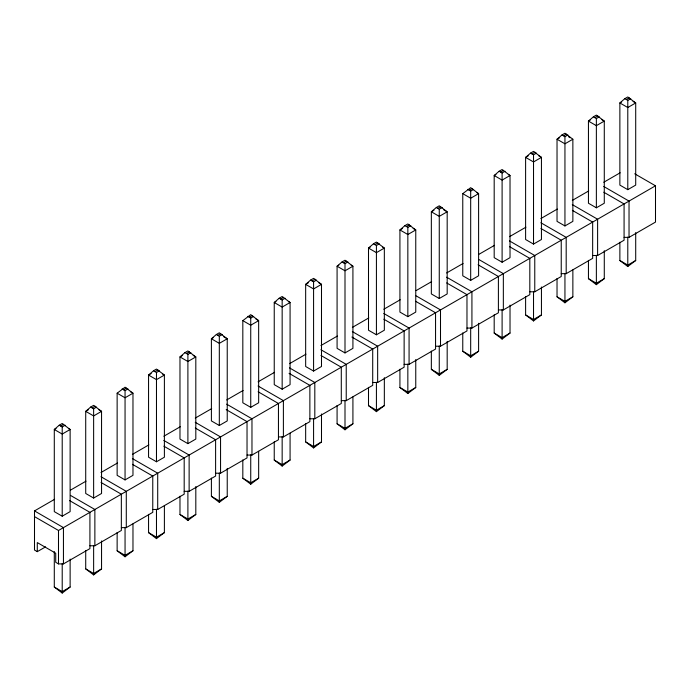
<?xml version="1.0" encoding="UTF-8"?>
<svg xmlns="http://www.w3.org/2000/svg" width="690" height="690" viewBox="0 0 690 690"><rect width="100%" height="100%" fill="white"/><g stroke="black" fill="none" stroke-linecap="round" stroke-linejoin="round"><path stroke-width="1.03" d="M59.245 425.204L54.294 429.49L54.294 511.626L62.212 516.198L70.13 511.626L70.13 429.49L62.212 423.488L59.245 425.204L62.212 426.92L65.179 425.204M90.666 407.065L85.715 411.352L85.715 493.479L93.633 498.051L101.551 493.479L101.551 411.352L93.633 405.349L90.666 407.065L93.633 408.773L96.6 407.065M117.136 393.205L125.054 387.211L132.972 393.205L132.972 475.341L125.054 479.912L117.136 475.341L117.136 393.205L125.054 397.776L132.972 393.205L130.332 391.687M153.508 370.78L148.557 375.067L148.557 457.203L156.475 461.774L164.393 457.203L164.393 375.067L156.475 369.064L153.508 370.78L156.475 372.497L159.442 370.78M184.929 352.642L179.978 356.928L179.978 439.064L187.896 443.636L195.813 439.064L195.813 356.928L187.896 350.925L184.929 352.642L187.896 354.358L190.863 352.642M216.35 334.503L211.399 338.781L211.399 420.917L219.317 425.488L227.234 420.917L227.234 338.781L219.317 332.787L216.35 334.503L219.317 336.211L222.284 334.503M242.82 320.643L250.737 314.649L258.655 320.643L258.655 402.779L250.737 407.35L242.82 402.779L242.82 320.643L250.737 325.214L258.655 320.643L256.016 319.125M279.191 298.218L274.24 302.505L274.24 384.64L282.158 389.212L290.076 384.64L290.076 302.505L282.158 296.502L279.191 298.218L282.158 299.934L285.125 298.218M310.612 280.08L305.661 284.366L305.661 366.494L313.579 371.065L321.497 366.494L321.497 284.366L313.579 278.363L310.612 280.08L313.579 281.787L316.546 280.08M342.033 261.933L337.082 266.219L337.082 348.355L345 352.926L352.918 348.355L352.918 266.219L345 260.225L342.033 261.933L345 263.649L347.967 261.933M373.454 243.794L368.503 248.081L368.503 330.217L376.421 334.788L384.339 330.217L384.339 248.081L376.421 242.078L373.454 243.794L376.421 245.511L379.388 243.794M404.875 225.656L399.924 229.943L399.924 312.078L407.842 316.65L415.76 312.078L415.76 229.943L407.842 223.94L404.875 225.656L407.842 227.372L410.809 225.656M436.296 207.518L431.345 211.796L431.345 293.931L439.263 298.503L447.18 293.931L447.18 211.796L439.263 205.801L436.296 207.518L439.263 209.225L442.23 207.518M462.766 193.657L470.684 187.663L478.601 193.657L478.601 275.793L470.684 280.364L462.766 275.793L462.766 193.657L470.684 198.228L478.601 193.657L476.842 192.639M499.137 171.232L494.187 175.519L494.187 257.655L502.104 262.226L510.022 257.655L510.022 175.519L502.104 169.516L499.137 171.232L502.104 172.949L505.071 171.232M530.558 153.094L525.607 157.38L525.607 239.508L533.525 244.079L541.443 239.508L541.443 157.38L533.525 151.377L530.558 153.094L533.525 154.81L536.492 153.094M561.979 134.947L557.028 139.233L557.028 221.369L564.946 225.94L572.864 221.369L572.864 139.233L564.946 133.239L561.979 134.947L564.946 136.663L567.913 134.947M593.4 116.808L588.449 121.095L588.449 203.231L596.367 207.802L604.285 203.231L604.285 121.095L596.367 115.092L593.4 116.808L596.367 118.525L599.334 116.808M624.821 98.67L619.87 102.957L619.87 185.093L627.788 189.664L635.706 185.093L635.706 102.957L627.788 96.954L624.821 98.67L627.788 100.386L630.755 98.67M70.13 559.09L70.13 587.043L62.212 593.046L54.294 587.043L54.294 551.569M101.551 540.951L101.551 568.905L93.633 574.908L85.715 568.905L85.715 550.629M132.972 523.883L132.972 550.767L125.054 556.761L117.136 550.767L117.136 532.49M164.393 505.744L164.393 532.62L156.475 538.623L148.557 532.62L148.557 514.343M195.813 486.528L195.813 514.481L187.896 520.484L179.978 514.481L179.978 496.205M227.234 468.389L227.234 496.343L219.317 502.337L211.399 496.343L211.399 478.067M258.655 451.32L258.655 478.205L250.737 484.199L242.82 478.205L242.82 459.92M290.076 433.182L290.076 460.058L282.158 466.061L274.24 460.058L274.24 441.781M321.497 413.966L321.497 441.919L313.579 447.922L305.661 441.919L305.661 423.643M352.918 396.897L352.918 423.781L345 429.775L337.082 423.781L337.082 405.504M384.339 377.68L384.339 405.634L376.421 411.637L368.503 405.634L368.503 387.357M415.76 359.542L415.76 387.495L407.842 393.498L399.924 387.495L399.924 369.219M447.18 341.403L447.18 369.357L439.263 375.351L431.345 369.357L431.345 351.081M478.601 323.265L478.601 351.219L470.684 357.213L462.766 351.219L462.766 332.934M510.022 305.118L510.022 333.072L502.104 339.075L494.187 333.072L494.187 314.795M541.443 286.98L541.443 314.933L533.525 320.936L525.607 314.933L525.607 296.657M572.864 269.911L572.864 296.795L564.946 302.789L557.028 296.795L557.028 278.519M604.285 250.694L604.285 278.648L596.367 284.651L588.449 278.648L588.449 260.372M635.706 232.556L635.706 260.51L627.788 266.512L619.87 260.51L619.87 242.233M56.054 428.473L54.294 429.49L62.212 434.062L70.13 429.49L68.37 428.473M88.355 409.826L85.715 411.352L93.633 415.923L101.551 411.352L98.912 409.826M151.196 373.54L148.557 375.067L156.475 379.638L164.393 375.067L162.633 374.049M182.617 355.402L179.978 356.928L187.896 361.5L195.813 356.928L193.174 355.402M213.158 337.772L211.399 338.781L219.317 343.353L227.234 338.781L223.715 336.755M276 301.487L274.24 302.505L282.158 307.076L290.076 302.505L288.317 301.487M308.301 282.84L305.661 284.366L313.579 288.938L321.497 284.366L318.858 282.84M338.842 265.21L337.082 266.219L345 270.791L352.918 266.219L351.158 265.21M370.263 247.063L368.503 248.081L376.421 252.652L384.339 248.081L382.579 247.063M402.563 228.416L399.924 229.943L407.842 234.514L415.76 229.943L413.12 228.416M433.984 210.278L431.345 211.796L439.263 216.367L447.18 211.796M495.946 174.501L494.187 175.519L502.104 180.09L510.022 175.519L508.263 174.501M528.247 155.854L525.607 157.38L533.525 161.952L541.443 157.38L538.804 155.854M559.668 137.715L557.028 139.233L564.946 143.805L572.864 139.233M590.209 120.077L588.449 121.095L596.367 125.666L604.285 121.095L601.645 119.568M621.63 101.939L619.87 102.957L627.788 107.528L635.706 102.957L633.066 101.43M60.729 426.058L63.696 424.35M92.15 407.919L95.117 406.203M123.57 389.781L126.537 388.065M154.991 371.643L157.958 369.926M186.412 353.496L189.379 351.788M217.833 335.357L220.8 333.641M249.254 317.219L252.221 315.502M280.675 299.072L283.642 297.364M312.096 280.934L315.063 279.217M343.517 262.795L346.484 261.079M374.937 244.657L377.904 242.94M406.358 226.51L409.325 224.802M437.779 208.371L440.746 206.655M469.2 190.233L472.167 188.517M500.621 172.086L503.588 170.378M532.042 153.948L535.009 152.231M563.463 135.809L566.43 134.093M594.884 117.671L597.851 115.955M626.304 99.524L629.271 97.816M122.087 388.919L125.054 390.635L128.021 388.919M247.77 316.356L250.737 318.073L253.704 316.356M467.716 189.371L470.684 191.087L473.651 189.371M45.6 546.851L37.286 551.655L34.5 550.051L34.5 510.911L54.579 499.318M70.484 490.133L86 481.172M100.99 472.521L117.429 463.033M132.411 454.382L148.85 444.895M163.832 436.235L180.271 426.748M195.253 418.097L211.692 408.609M226.682 399.959L243.113 390.471M258.103 381.82L274.534 372.333M289.524 363.673L305.955 354.186M320.945 345.535L337.376 336.047M352.366 327.396L368.796 317.909M383.787 309.249L400.217 299.771M416.122 290.585L431.638 281.623M446.628 272.973L463.059 263.485M478.964 254.299L494.48 245.347M509.47 236.687L525.901 227.2M540.891 218.549L557.322 209.061M572.312 200.411L588.743 190.923M603.733 182.263L620.163 172.785M34.5 516.62L58.495 530.481L655.5 185.8L655.5 222.085L629.03 237.369L624.079 237.369M37.286 551.655L37.286 542.582L55.718 553.225L55.718 562.298L58.495 563.903L63.446 563.903L89.916 548.619L89.916 512.342L69.612 500.612M89.916 545.764L94.866 545.764L121.345 530.481L121.345 494.195L101.033 482.474M121.345 527.626L126.287 527.626L152.766 512.342L152.766 476.057L132.454 464.336M152.766 509.479L157.708 509.479L184.187 494.195L184.187 457.918L163.875 446.189M184.187 491.34L189.129 491.34L215.608 476.057L215.608 439.772L195.296 428.05M215.608 473.202L220.55 473.202L247.029 457.918L247.029 421.633L226.216 409.619M247.029 455.064L251.971 455.064L278.45 439.772L278.45 403.495L258.138 391.773M278.45 436.917L283.392 436.917L309.87 421.633L309.87 385.356L289.058 373.342M309.87 418.778L314.812 418.778L341.291 403.495L341.291 367.209L320.979 355.488M341.291 400.64L346.233 400.64L372.712 385.356L372.712 349.071L351.9 337.056M372.712 382.493L377.654 382.493L404.133 367.209L404.133 330.933L383.821 319.203M404.133 364.355L409.075 364.355L435.554 349.071L435.554 312.786L415.647 301.297M435.554 346.216L440.505 346.216L466.975 330.933L466.975 294.647L446.663 282.926M466.975 328.078L471.925 328.078L498.396 312.786L498.396 276.509L478.084 264.788M498.396 309.931L503.346 309.931L529.817 294.647L529.817 258.37L509.505 246.641M529.817 291.792L534.767 291.792L561.237 276.509L561.237 240.224L540.934 228.502M561.237 273.654L566.188 273.654L592.658 258.37L592.658 222.085L572.355 210.364M592.658 255.507L597.609 255.507L624.079 240.224L624.079 203.947L603.776 192.217M70.13 587.043L62.212 591.615L54.294 587.043M101.551 568.905L93.633 573.476L85.715 568.905M132.972 550.767L125.054 555.338L117.136 550.767M164.393 532.62L156.475 537.191L148.557 532.62M195.813 514.481L187.896 519.053L179.978 514.481M227.234 496.343L219.317 500.914L211.399 496.343M258.655 478.205L250.737 482.767L242.82 478.205M290.076 460.058L282.158 464.629L274.24 460.058M321.497 441.919L313.579 446.49L305.661 441.919M352.918 423.781L345 428.352L337.082 423.781M384.339 405.634L376.421 410.205L368.503 405.634M415.76 387.495L407.842 392.067L399.924 387.495M447.18 369.357L439.263 373.928L431.345 369.357M478.601 351.219L470.684 355.79L462.766 351.219M510.022 333.072L502.104 337.643L494.187 333.072M541.443 314.933L533.525 319.505L525.607 314.933M572.864 296.795L564.946 301.366L557.028 296.795M604.285 278.648L596.367 283.219L588.449 278.648M635.706 260.51L627.788 265.081L619.87 260.51M634.697 173.794L655.5 185.8M568.465 136.698L570.225 137.715M603.698 186.464L629.03 201.092L629.03 237.369M572.277 204.602L597.609 219.23L597.609 255.507M540.857 222.749L566.188 237.369L566.188 273.654M509.436 240.888L534.767 255.507L534.767 291.792M443.661 209.769L446.301 211.295M478.92 259.552L503.346 273.654L503.346 309.931M446.594 277.164L471.925 291.792L471.925 328.078M416.079 295.829L440.505 309.931L440.505 346.216M383.752 313.45L409.075 328.069L409.075 364.355M352.331 331.588L377.654 346.216L377.654 382.493M320.91 349.735L346.233 364.355L346.233 400.64M289.49 367.873L314.812 382.493L314.812 418.778M258.069 386.012L283.392 400.64L283.392 436.917M226.648 404.15L251.971 418.778L251.971 455.064M195.227 422.297L220.55 436.917L220.55 473.202M163.806 440.436L189.129 455.055L189.129 491.34M132.385 458.574L157.708 473.202L157.708 509.479M100.964 476.721L126.287 491.34L126.287 527.626M70.44 495.377L94.866 509.479L94.866 545.764M34.5 510.911L63.446 527.626L63.446 563.903M627.788 100.386L627.788 189.664M627.788 237.127L627.788 266.512M596.367 118.525L596.367 207.802M596.367 255.266L596.367 284.651M564.946 136.663L564.946 225.94M564.946 273.413L564.946 302.789M533.525 154.81L533.525 244.079M533.525 291.551L533.525 320.936M502.104 172.949L502.104 262.226M502.104 309.689L502.104 339.075M470.684 191.087L470.684 280.364M470.684 327.836L470.684 357.213M439.263 209.225L439.263 298.503M439.263 345.975L439.263 375.351M407.842 227.372L407.842 316.65M407.842 364.113L407.842 393.498M376.421 245.511L376.421 334.788M376.421 382.251L376.421 411.637M345 263.649L345 352.926M345 400.398L345 429.775M313.579 281.787L313.579 371.065M313.579 418.537L313.579 447.922M282.158 299.934L282.158 389.212M282.158 436.675L282.158 466.061M250.737 318.073L250.737 407.35M250.737 454.822L250.737 484.199M219.317 336.211L219.317 425.488M219.317 472.961L219.317 502.337M187.896 354.358L187.896 443.636M187.896 491.099L187.896 520.484M156.475 372.497L156.475 461.774M156.475 509.237L156.475 538.623M125.054 390.635L125.054 479.912M125.054 527.384L125.054 556.761M93.633 408.773L93.633 498.051M93.633 545.523L93.633 574.908M62.212 426.92L62.212 516.198M62.212 563.661L62.212 593.046M58.495 530.481L58.495 563.903"/></g></svg>
